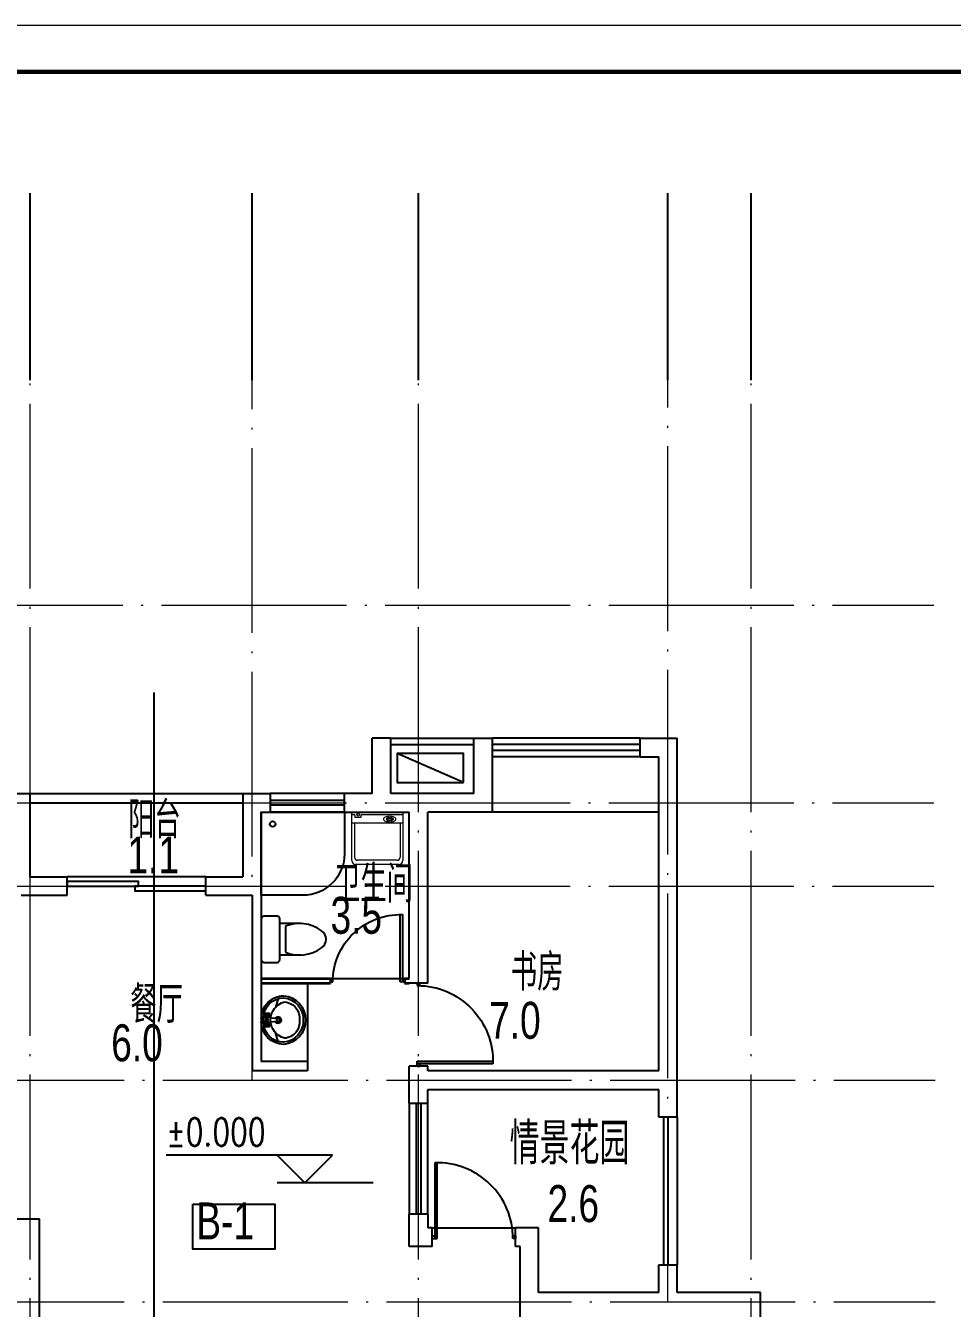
# Model space of a CAD drawing. Extents: x 1332633 to 1595679, y 264824 to 640777.
# Drawn here: x 1383282 to 1393309, y 626896 to 640777 of the extents above; entities that cross this region are included whole.
import ezdxf
from ezdxf.enums import TextEntityAlignment as Align

# ---------------------------------------------------------------- set-up
doc = ezdxf.new("R2010")
doc.units = 0
doc.header["$LTSCALE"] = 1000
doc.header["$MEASUREMENT"] = 0
doc.linetypes.add('DOTE', pattern=[2.42, 2, -0.2, 0.02, -0.2])
doc.layers.get('0').update_dxf_attribs({"linetype": 'CONTINUOUS'})
for name, color, linetype in [('3T_WOOD', 21, 'CONTINUOUS'), ('A-BALCONY_建筑阳台_', 6, 'CONTINUOUS'), ('A-Fur1(建筑厨卫洁具)', 136, 'CONTINUOUS'), ('A-Ground(室外构件)', 31, 'CONTINUOUS'), ('A-Hz1(房间名称)', 4, 'CONTINUOUS'), ('A-Hz3(房间面积)', 2, 'CONTINUOUS'), ('A-Wall(建筑墙)', 255, 'CONTINUOUS'), ('A-WALL_建筑墙_', 255, 'CONTINUOUS'), ('A-WINDOW(建筑门窗)', 4, 'CONTINUOUS'), ('AXIS', 3, 'CONTINUOUS'), ('C-sheet(通用-图框)', 7, 'CONTINUOUS'), ('DIM_ELEV', 3, 'CONTINUOUS'), ('DIM_SYMB', 3, 'CONTINUOUS'), ('管井', 5, 'CONTINUOUS')]:
    doc.layers.add(name, color=color, linetype=linetype)
for name, color, linetype, lineweight in [('_公共_图框', 4, 'CONTINUOUS', 5), ('DOTE', 1, 'DOTE', 13), ('JJ', 8, 'CONTINUOUS', 0), ('PUB_TEXT', 7, 'CONTINUOUS', 13), ('WALL', 2, 'CONTINUOUS', 35)]:
    doc.layers.add(name, color=color, linetype=linetype, lineweight=lineweight)
doc.styles.add('_TCH_DIM', font='SIMPLEX', dxfattribs={"width": 0.8, "bigfont": 'HZTXT'})
doc.styles.add('DIM', font='txt')
doc.styles.get("Standard").update_dxf_attribs({"font": 'GBENOR', "bigfont": 'GBCBIG'})
doc.styles.add('SUNYAT1', font='3yromans.shx', dxfattribs={"width": 0.75, "bigfont": '3yhztxt.shx'})
doc.styles.add('图框文字', font='SIMKAI.TTF')

# ---------------------------------------------------------------- blocks, each defined once
blk = doc.blocks.new('vvxv')
at = {"layer": '_公共_图框'}
blk.add_lwpolyline([(-63000, 0), (0, 0), (0, 29700), (-63000, 29700)], close=True, dxfattribs=at)
at = {"layer": '_公共_图框', "const_width": 50}
blk.add_lwpolyline([(-61750, 500), (-500, 500), (-500, 29200), (-61750, 29200)], close=True, dxfattribs=at)
at = {"layer": '_公共_图框', "style": '图框文字'}
for tag, height, p in [('建设单位', 250, (-2500, 19150)), ('合作单位', 250, (-2527, 16842)), ('项目名称', 250, (-2500, 15150)), ('项目编号', 250, (-2500, 13150)), ('建筑', 175, (-1300, 2800)), ('方案深化', 175, (-1300, 2450)), ('1:100', 175, (-1300, 2100)), ('20090705', 175, (-1300, 1750)), ('图号', 175, (-1300, 1225))]:
    blk.add_attdef(tag, text='', height=height, dxfattribs=at).set_placement(p, align=Align.MIDDLE_CENTER)
blk = doc.blocks.new('TO2')
for p, q in [((-162, 236), (-131, 140)), ((-66, 52), (-50, 55)), ((-50, 48), (-66, 52)), ((-57, 70), (-45, 60)), ((-50, 55), (-57, 70)), ((-50, 48), (-57, 34)), ((-45, 44), (-57, 34)), ((-45, 60), (-38, 74)), ((-38, 29), (-45, 44)), ((-38, 74), (-38, 58)), ((-22, 62), (-38, 58)), ((-22, 42), (-38, 45)), ((-38, 29), (-38, 45)), ((-22, 62), (-35, 52)), ((-22, 42), (-35, 52)), ((-162, -228), (-131, -132)), ((-77, -20), (-80, -20)), ((-50, -41), (-66, -44)), ((-50, -48), (-66, -44)), ((-50, -41), (-57, -26)), ((-45, -36), (-57, -26)), ((-50, -48), (-57, -62)), ((-57, -62), (-45, -52)), ((-38, -22), (-45, -36)), ((-45, -52), (-38, -67)), ((-38, -22), (-38, -38)), ((-22, -34), (-38, -38)), ((-22, -54), (-38, -51)), ((-38, -67), (-38, -51)), ((-22, -34), (-35, -44)), ((-22, -54), (-35, -44))]:
    blk.add_line(p, q)
for points in [[(-152, 5), (-152, 19), (-45, 31)], [(-152, 3), (-152, -12), (-80, -20)], [(-77, -20), (-45, -23)]]:
    blk.add_lwpolyline(points)
for points in [[(-77, 27), (-71, 32), (-69, 34), (-69, 69, -0.397649), (-63, 75), (-25, 75, -0.448114), (-19, 69), (-19, 4)], [(-77, -20), (-71, -24), (-69, -26), (-69, -61, 0.397649), (-63, -68), (-25, -68, 0.448114), (-19, -62), (-19, 4)]]:
    blk.add_lwpolyline(points, format="xyb")
for points in [[(-66, 52), (-57, 34), (-38, 29), (-22, 42), (-22, 62), (-38, 74), (-57, 70)], [(-66, -44), (-57, -26), (-38, -22), (-22, -34), (-22, -54), (-38, -67), (-57, -62)]]:
    blk.add_lwpolyline(points, close=True)
for centre, radius in [((-43, 4), 11.1), ((-43, 52), 4.1), ((-43, -44), 4.1)]:
    blk.add_circle(centre, radius)
for centre, radius, start, end in [((-202, 14), 254, 94.668, 182.2445), ((-202, 14), 231, 94.668, 182.2445), ((-217, 24), 176, 94.3056, 186.3213), ((-282, 3), 204, 0.3156, 75.2808), ((-223, 22), 244, 358.482, 89.9831), ((-223, 22), 222, 2.2184, 89.9831), ((-202, -6), 254, 177.7555, 265.332), ((-202, -6), 231, 177.7555, 265.332), ((-217, -17), 176, 173.6787, 265.6944), ((-282, 5), 204, 284.7192, 359.6844), ((-158, 4), 35.5, 29.9432, 329.1629), ((-158, 4), 20.3, 52.3819, 308.4597), ((-403, 3), 403, 355.2019, 4.0377), ((277, 1), 256, 176.6011, 183.7052), ((-223, -15), 244, 270.0169, 359.8405), ((-223, -15), 222, 270.0169, 355.8617)]:
    blk.add_arc(centre, radius, start, end)
blk = doc.blocks.new('A$C4CE9686B')
at = {"layer": 'JJ'}
for p, q in [((0, 552), (0, 0)), ((0, 552), (525, 552)), ((29, 552), (29, 101)), ((71, 448), (79, 448)), ((77, 435), (77, 383)), ((91, 435), (77, 435)), ((91, 383), (91, 435)), ((116, 0), (116, 552)), ((116, 522), (489, 522)), ((521, 490), (521, 62)), ((565, 512), (565, 40)), ((70, 374), (79, 375)), ((77, 383), (91, 383)), ((525, 0), (0, 0)), ((53, 101), (28, 101)), ((28, 34), (53, 34)), ((29, 34), (29, 0)), ((53, 34), (53, 101)), ((116, 30), (489, 30))]:
    blk.add_line(p, q, dxfattribs=at)
blk.add_lwpolyline([(76, 343, 0.185158), (86, 347, 0.102042), (98, 362, 0.060862), (104, 382, 0.047173), (107, 409, 0.047173), (104, 436, 0.060862), (98, 456, 0.102042), (86, 472, 0.185158), (76, 476, 0.185158), (66, 472, 0.102042), (54, 456, 0.060862), (48, 436, 0.047173), (45, 409, 0.047173), (48, 382, 0.060862), (54, 362, 0.102042), (66, 347, 0.185158)], format="xyb", close=True, dxfattribs=at)
for points in [[(71, 448, 0.259034), (68, 446, 0.076276), (64, 437, 0.036515), (62, 426, 0.026615), (61, 411, 0.026615), (62, 396, 0.036515), (64, 385, 0.076276), (68, 376, 0.259034), (71, 375, 0.078462), (72, 375, 0.056762)], [(79, 448, 0.259034), (76, 446, 0.076276), (73, 437, 0.036515), (71, 426, 0.026615), (70, 411, 0.026615), (71, 396, 0.036515), (73, 385, 0.076276), (76, 376, 0.259034), (79, 375, 0.259034), (82, 376, 0.056762), (85, 383, 0.036515)], [(87, 435, 0.008736), (86, 437, 0.076276), (82, 446, 0.259034), (79, 448, 0.259034)]]:
    blk.add_lwpolyline(points, format="xyb", dxfattribs=at)
blk.add_circle((28, 69), 14, dxfattribs=at)
for centre, radius, start, end in [((489, 490), 32, 0, 90), ((525, 512), 40, 0, 90), ((489, 62), 32, 270, 360), ((525, 40), 40, 270, 0)]:
    blk.add_arc(centre, radius, start, end, dxfattribs=at)
at = {"layer": 'JJ', "width": 0.8, "flags": 9}
for tag in ['YSIZE', 'XSIZE']:
    blk.add_attdef(tag, (0, 276), '', height=0.4, rotation=90, dxfattribs=at)
blk = doc.blocks.new('A$C753116E8')
at = {"layer": 'JJ'}
blk.add_blockref('A$C4CE9686B', (0, 0), dxfattribs=at)
blk = doc.blocks.new('A$C3372732A')
at = {"layer": '管井', "color": 1}
blk.add_blockref('A$C753116E8', (0, 0), dxfattribs=at)
blk = doc.blocks.new('坐便器1')
at = {"layer": 'A-Fur1(建筑厨卫洁具)'}
for p, q in [((220, 0), (-220, 0)), ((-250, -30), (-250, -170)), ((250, -170), (250, -30)), ((-220, -200), (220, -200)), ((-170, -200), (-170, -430)), ((140, -260), (-140, -260)), ((170, -430), (170, -200))]:
    blk.add_line(p, q, dxfattribs=at)
for centre, radius, start, end in [((-220, -30), 30, 90, 180), ((220, -30), 30, 0, 90), ((-220, -170), 30, 180, 270), ((227, -413), 398, 157.4505, 216.6381), ((-227, -413), 398, 323.3619, 22.5495), ((220, -170), 30, 270, 0), ((0, -590), 110, 213.4509, 326.5491)]:
    blk.add_arc(centre, radius, start, end, dxfattribs=at)
blk = doc.blocks.new('E103')
at = {"layer": 'A-Fur1(建筑厨卫洁具)', "rotation": 180}
blk.add_blockref('坐便器1', (1004, -576), dxfattribs=at)
blk = doc.blocks.new('DOOR_B01')
for p, q in [((-0.47, 0.895), (-0.47, -0.015)), ((-0.44, -0.015), (-0.44, 0.895)), ((-0.5, 0.015), (-0.47, 0.015)), ((-0.5, -0.015), (-0.5, 0.015)), ((0.47, 0.015), (0.5, 0.015)), ((0.5, 0.015), (0.5, -0.015)), ((-0.5, -0.015), (-0.44, -0.015)), ((0.5, -0.015), (0.47, -0.015))]:
    blk.add_line(p, q)
blk.add_arc((-0.44, -0.015), 0.91, 0, 91.8892)
blk = doc.blocks.new('淋浴')
at = {"layer": 'A-Fur1(建筑厨卫洁具)'}
blk.add_lwpolyline([(-900, -450), (-900, 0), (0, 0), (0, -900), (-450, -900, -0.414214)], format="xyb", close=True, dxfattribs=at)
blk.add_circle((-129, -123), 30, dxfattribs=at)
blk = doc.blocks.new('DOOR_A01')
for points in [[(0.0125, 0), (0.0125, 1), (-0.5, 1), (-0.5, 0)], [(-0.0125, 0), (-0.0125, -1), (0.5, -1), (0.5, 0)]]:
    blk.add_lwpolyline(points, close=True)
blk = doc.blocks.new('A$C79D20D74')
at = {"layer": 'A-Ground(室外构件)'}
blk.add_line((0, 720), (315, 0), dxfattribs=at)
blk.add_lwpolyline([(0, 720), (315, 720), (315, 0), (0, 0)], close=True, dxfattribs=at)
blk = doc.blocks.new('WIN_03X1200X200')
at = {"layer": 'A-WINDOW(建筑门窗)'}
for p, q in [((-0.5, 0.083), (0.5, 0.083)), ((-0.5, 0.021), (0.5, 0.021)), ((-0.5, -0.021), (0.5, -0.021)), ((-0.5, -0.083), (0.5, -0.083))]:
    blk.add_line(p, q, dxfattribs=at)

msp = doc.modelspace()

# ---------------------------------------------------------------- linework, layer by layer
at = {"layer": 'A-BALCONY_建筑阳台_'}
for p, q in [((1383332, 632466, 0), (1385632, 632466)), ((1383332, 632366, 0), (1385632, 632366)), ((1390182, 628966), (1390182, 627366)), ((1390232, 628966), (1390232, 627366)), ((1390332, 628966), (1390332, 627366))]:
    msp.add_line(p, q, dxfattribs=at)
at = {"layer": 'A-Fur1(建筑厨卫洁具)'}
msp.add_line((1386332, 630416), (1386332, 629566), dxfattribs=at)
at = {"layer": 'A-Ground(室外构件)'}
for p, q in [((1387232, 633066), (1388132, 633066)), ((1387232, 632999), (1388132, 632999))]:
    msp.add_line(p, q, dxfattribs=at)
at = {"layer": 'A-Hz1(房间名称)', "color": 6}
msp.add_lwpolyline([(1385090, 628024), (1385980, 628024), (1385980, 627536), (1385090, 627536)], close=True, dxfattribs=at)
at = {"layer": 'A-Wall(建筑墙)'}
for p, q in [((1387032, 632466), (1387032, 633066)), ((1387232, 633066), (1387032, 633066)), ((1387232, 632466), (1387232, 633066)), ((1388132, 632466), (1388132, 633066)), ((1388132, 633066), (1388332, 633066)), ((1388332, 632266), (1388332, 633066)), ((1389932, 633066), (1390332, 633066)), ((1390032, 633066), (1390232, 633066)), ((1390132, 633066), (1390332, 633066)), ((1387032, 632466), (1386732, 632466)), ((1388132, 632466), (1387232, 632466))]:
    msp.add_line(p, q, dxfattribs=at)
at = {"layer": 'A-WALL_建筑墙_'}
for p, q in [((1389932, 632866), (1389932, 633066)), ((1390332, 628966), (1390332, 633066)), ((1389932, 632866), (1390132, 632866)), ((1390132, 629466), (1390132, 632866)), ((1383132, 632466, 0), (1383332, 632466, 0)), ((1383332, 631566, 0), (1383332, 632466, 0)), ((1385632, 632466), (1385932, 632466)), ((1385632, 632466), (1385632, 631566)), ((1385932, 632266), (1385932, 632466)), ((1385932, 632266), (1385932, 632466)), ((1386732, 632266), (1386732, 632466)), ((1385832, 632266), (1385932, 632266)), ((1385832, 632266), (1385832, 629566)), ((1386732, 632266), (1387432, 632266)), ((1387432, 630466), (1387432, 632266)), ((1387632, 630416), (1387632, 632266)), ((1388332, 632266), (1387632, 632266)), ((1383332, 631566, 0), (1383733, 631566)), ((1383733, 631366), (1383733, 631566)), ((1385233, 631566), (1385632, 631566)), ((1385233, 631366), (1385233, 631566)), ((1383232, 631366, 0), (1383733, 631366)), ((1385233, 631366), (1385732, 631366)), ((1385732, 631366), (1385732, 629466)), ((1387632, 630416), (1387432, 630416)), ((1386332, 629566), (1385832, 629566)), ((1386332, 629566), (1386332, 629466)), ((1387432, 629116), (1387432, 629516)), ((1387632, 629516), (1387432, 629516)), ((1387632, 629466), (1387632, 629516)), ((1386332, 629466), (1385732, 629466)), ((1390132, 629466), (1387632, 629466)), ((1387632, 629266), (1390132, 629266)), ((1387632, 629116), (1387632, 629266)), ((1390132, 628966), (1390132, 629266)), ((1387432, 629116), (1387632, 629116)), ((1390332, 628966), (1390132, 628966)), ((1383182, 627866), (1383432, 627866)), ((1383432, 622566), (1383432, 627866)), ((1387432, 627566), (1387432, 627916)), ((1387632, 627916), (1387432, 627916)), ((1387682, 627566), (1387682, 627766)), ((1388832, 627766), (1388582, 627766)), ((1388582, 627566), (1388582, 627766)), ((1388832, 627066), (1388832, 627766)), ((1387682, 627566), (1387432, 627566)), ((1388632, 627566), (1388582, 627566)), ((1388632, 626366), (1388632, 627566)), ((1390132, 627066), (1390132, 627366)), ((1390132, 627366), (1390332, 627366)), ((1390332, 627066), (1390332, 627366)), ((1390132, 627066), (1388832, 627066)), ((1391232, 627066), (1390332, 627066)), ((1391232, 626466), (1391232, 627066))]:
    msp.add_line(p, q, dxfattribs=at)
at = {"layer": 'A-WINDOW(建筑门窗)'}
for p, q in [((1389932, 633066), (1388332, 633066)), ((1389932, 632999), (1388332, 632999)), ((1389932, 632932), (1388332, 632932)), ((1389932, 632866), (1388332, 632866)), ((1386732, 632466), (1385932, 632466)), ((1386732, 632391), (1385932, 632391)), ((1386732, 632341), (1385932, 632341)), ((1386732, 632266), (1385932, 632266)), ((1390032, 632266), (1388332, 632266)), ((1390132, 632266), (1388732, 632266)), ((1385233, 631566), (1383733, 631566)), ((1386582, 630466), (1387382, 630466)), ((1387682, 627766), (1388582, 627766))]:
    msp.add_line(p, q, dxfattribs=at)
at = {"layer": 'AXIS'}
for p, q in [((1383332, 636939), (1383332, 638964)), ((1385732, 636939), (1385732, 638964)), ((1387532, 636939), (1387532, 638964)), ((1390232, 636939), (1390232, 638964)), ((1391132, 636939), (1391132, 638964))]:
    msp.add_line(p, q, dxfattribs=at)
at = {"layer": 'C-sheet(通用-图框)'}
for p in [(1387632, 627916), (1387682, 627766)]:
    msp.add_line(p, (1387632, 627766), dxfattribs=at)
at = {"layer": 'DIM_ELEV'}
for p, q in [((1386603, 628555), (1384803, 628555)), ((1386303, 628255), (1386003, 628555)), ((1386303, 628255), (1386603, 628555)), ((1387043, 628255), (1386003, 628255))]:
    msp.add_line(p, q, dxfattribs=at)
at = {"layer": 'DIM_SYMB'}
msp.add_line((1384669, 633559), (1384669, 616472), dxfattribs=at)
at = {"layer": 'DOTE'}
for p, q in [((1383332, 620166), (1383332, 637199)), ((1385732, 629366), (1385732, 637199)), ((1387532, 620166), (1387532, 637199)), ((1390232, 626966), (1390232, 637199)), ((1391132, 620166), (1391132, 637199)), ((1346032, 634505), (1393109, 634505)), ((1346032, 632366), (1393109, 632366)), ((1346032, 631466), (1393109, 631466)), ((1346047, 629366), (1393123, 629366)), ((1346047, 626966), (1393123, 626966))]:
    msp.add_line(p, q, dxfattribs=at)
at = {"layer": 'WALL', "ltscale": 0.08}
for p, q in [((1385832, 630466), (1386582, 630466)), ((1387382, 630466), (1387432, 630466)), ((1385832, 630416), (1386582, 630416)), ((1387382, 630416), (1387432, 630416))]:
    msp.add_line(p, q, dxfattribs=at)
at = {"layer": 'WALL'}
for p, q in [((1386582, 630466), (1386582, 630416)), ((1387382, 630466), (1387382, 630416))]:
    msp.add_line(p, q, dxfattribs=at)

# ---------------------------------------------------------------- block references
msp.add_blockref('vvxv', (1401833, 611077))
at = {"layer": 'A-Fur1(建筑厨卫洁具)'}
for name, p, rotation in [('淋浴', (1385832, 632266), 90), ('A$C3372732A', (1386811, 632266), 270)]:
    msp.add_blockref(name, p, dxfattribs=dict(at, rotation=rotation))
ref = msp.add_blockref('E103', (1386408, 631894), dxfattribs=dict(at, rotation=270))
ref.add_attrib('SN TY UN', '座式便器**套', (1385841, 630914), dxfattribs={"layer": '0', "height": 0.01, "rotation": 90, "style": 'DIM'})
ref.add_attrib('XYVALUE', '(500 715)', (1385841, 630914), dxfattribs={"layer": '0', "height": 0.01, "rotation": 90, "style": 'DIM'})
at = {"layer": 'A-Fur1(建筑厨卫洁具)', "xscale": -1, "rotation": 359.9869074610625}
msp.add_blockref('TO2', (1385853, 630012), dxfattribs=at)
at = {"layer": 'A-Ground(室外构件)', "xscale": -1, "rotation": 270}
msp.add_blockref('A$C79D20D74', (1387301, 632587), dxfattribs=at)
at = {"layer": 'A-WINDOW(建筑门窗)'}
for name, p, xscale, yscale, zscale in [('DOOR_A01', (1384483, 631466), 1500, 50, 1500), ('DOOR_B01', (1388132, 627666), 900, 900, 900)]:
    msp.add_blockref(name, p, dxfattribs=dict(at, xscale=xscale, yscale=yscale, zscale=zscale))
for name, p, xscale, yscale, zscale, rotation in [('DOOR_B01', (1386982, 630441), 800, -800, 800, 180), ('DOOR_B01', (1387532, 629966), 899.9999999995343, -899.9999999995343, 899.9999999995924, 89.99999999994068), ('WIN_03X1200X200', (1387532, 628516), -1200, 1200, 1200, 89.99999999995556)]:
    msp.add_blockref(name, p, dxfattribs=dict(at, xscale=xscale, yscale=yscale, zscale=zscale, rotation=rotation))

# ---------------------------------------------------------------- texts
at = {"layer": '3T_WOOD', "insert": (1388519, 628454), "char_height": 450, "width": 1552.5, "attachment_point": 7}
msp.add_mtext('{\\C2;情景花园}', dxfattribs=at)
at = {"layer": 'A-Hz1(房间名称)', "style": 'SUNYAT1', "width": 0.75}
for s, p in [('阳台 ', (1384390, 631981)), ('卫生间', (1386618, 631288)), ('书房', (1388532, 630333)), ('餐厅', (1384414, 629984)), ('B-1', (1385129, 627642))]:
    msp.add_text(s, height=400, dxfattribs=at).set_placement(p)
at = {"layer": 'A-Hz3(房间面积)', "style": 'SUNYAT1', "width": 0.75}
for s, p in [('1.1', (1384384, 631602)), ('3.5', (1386581, 630950)), ('7.0', (1388297, 629813)), ('6.0', (1384208, 629570)), ('2.6', (1388929, 627830))]:
    msp.add_text(s, height=400, dxfattribs=at).set_placement(p)
at = {"layer": 'PUB_TEXT', "style": '_TCH_DIM', "width": 0.752941}
msp.add_text('%%P0.000', height=297.5, dxfattribs=at).set_placement((1384803, 628655))

doc.saveas('drawing.dxf')
